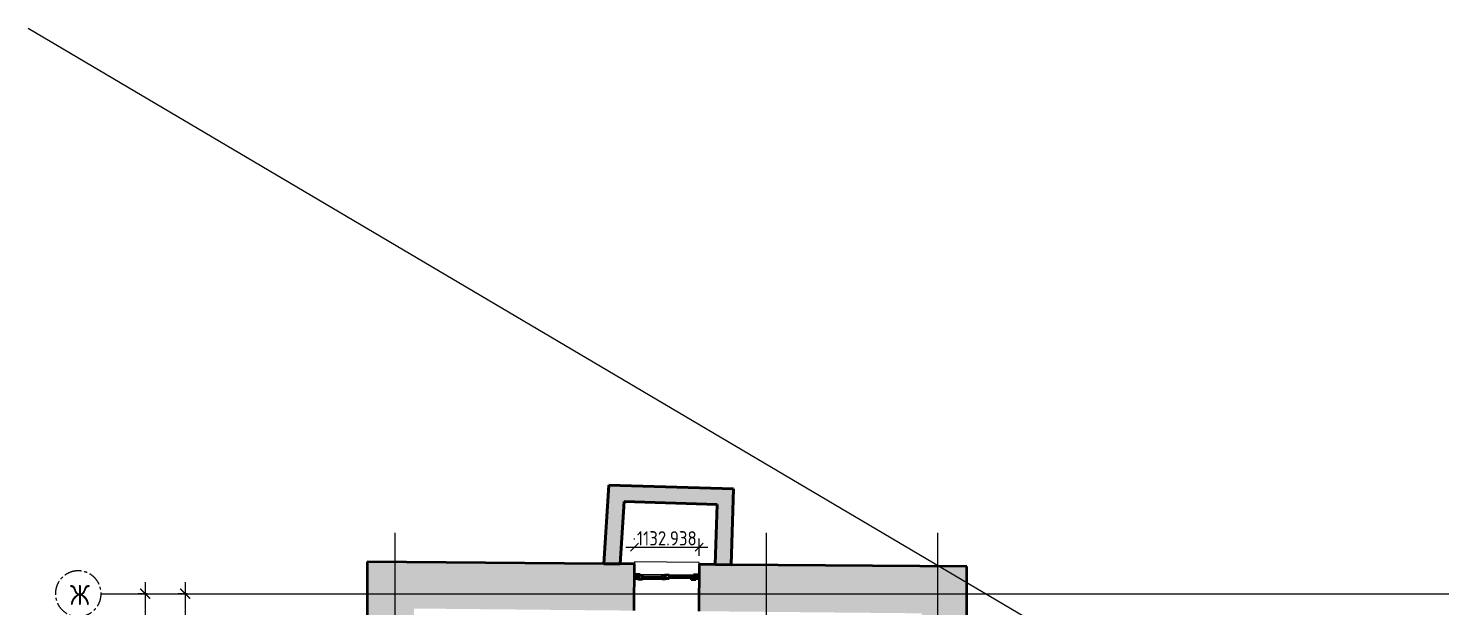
# Model space of a CAD drawing. Header units: millimetres. Extents: x 749182 to 2267578, y 70462 to 311449.
# Drawn here: x 1940491 to 1965217, y 193839 to 203966 of the extents above; entities that cross this region are included whole.
import ezdxf

# ---------------------------------------------------------------- set-up
doc = ezdxf.new("R2010")
doc.units = ezdxf.units.MM
doc.linetypes.add('ADSK_Линия сетки', pattern=[25, 20, -2.5, 0, -2.5])
doc.linetypes.add('осеваяX2', pattern=[4, 2.5, -0.5, 0.5, -0.5])
doc.layers.get('Defpoints').update_dxf_attribs({"color": 255})
for name, color, linetype, lineweight in [('_ Окна', 7, 'Continuous', 30), ('Витраж', 7, 'Continuous', 9), ('Окна', 7, 'Continuous', 18), ('Оси', 165, 'осеваяX2', 13), ('Панели витража', 7, 'Continuous', 9), ('Перекрытие', 7, 'Continuous', 18), ('размеры', 7, 'Continuous', 9), ('Размеры КР', 164, 'Continuous', 9), ('Стены', 184, 'Continuous', 40), ('Стены наружные', 7, 'Continuous', 18), ('Стены разрез', 7, 'Continuous', 35)]:
    doc.layers.add(name, color=color, linetype=linetype, lineweight=lineweight)
doc.styles.add('GOST Common_1', font='GOST_Common.ttf', dxfattribs={"width": 0.9, "height": 250})
doc.styles.add('М2', font='isocpeui.ttf')
doc.dimstyles.new('ADSK_Основной_2_5_мм', dxfattribs={"dimscale": 304.8, "dimtxt": 251.428749, "dimasz": 0.463911, "dimexe": 0.492126, "dimexo": 0.492126, "dimgap": 0.098425, "dimtad": 1, "dimdec": 3, "dimrnd": 0.001, "dimdsep": 46, "dimtxsty": 'GOST Common_1', "dimblk1": 'OBLIQUE', "dimblk2": 'OBLIQUE', "dimsah": 1, "dimcen": 0.09, "dimdle": 0.492126, "dimazin": 2, "dimtfac": 1, "dimtdec": 4, "dimtix": 1, "dimtmove": 0, "dimatfit": 3, "dimfxl": 0, "dimtvp": 1, "dimtolj": 1, "dimtzin": 0, "dimlwd": 20, "dimlwe": 20, "dimarcsym": 0})
doc.dimstyles.new('SPDS 1_100', dxfattribs={"dimscale": 100, "dimtxt": 2.5, "dimasz": 1.77, "dimexe": 1.25, "dimexo": 0.625, "dimtad": 1, "dimdec": 0, "dimrnd": 0.001, "dimzin": 9, "dimtxsty": 'М2', "dimblk": 'ARCHTICK', "dimcen": 2.5, "dimdle": 2, "dimclrt": 256, "dimadec": 0, "dimazin": 2, "dimtfac": 0.75, "dimtdec": 0, "dimtmove": 1, "dimatfit": 3, "dimfxl": 0, "dimtolj": 1, "dimlwd": 9, "dimlwe": 9, "dimarcsym": 0})

# ---------------------------------------------------------------- blocks, each defined once
blk = doc.blocks.new('Существующие стены подвал - Существующие стены подвал-614279-00 План подвала')
at = {"layer": 'Стены', "true_color": 0xc0c0c0}
h = blk.add_hatch(color=9, dxfattribs=at)
h.paths.add_polyline_path([(-6452, 26869), (-5646, 26869), (-5642, 28610), (-5645, 28610), (-5642, 28865), (-5637, 30542), (-6462, 30542), (-6462, 27322), (-6452, 27322), (-6453, 26869)])
h.paths.add_polyline_path([(3296, 27305), (4114, 27305), (4093, 34337), (3281, 34335), (3286, 32815), (3300, 28515), (2971, 28518), (2951, 27305), (3286, 27305)])
h.paths.add_polyline_path([(-5637, 31587), (-5634, 31587), (-5631, 32981), (-5631, 33008), (-5618, 36709), (-5634, 37250), (-5609, 43097), (-1755, 43060), (-1748, 43877), (-6429, 43914), (-6422, 37807), (-6439, 32895), (-6442, 31792), (-6462, 31792), (-6462, 31587), (-5641, 31587)])
h.paths.add_polyline_path([(3290, 35305), (4091, 35307), (4065, 43832), (-617, 43869), (-623, 43050), (3279, 43013), (3290, 36885), (3292, 36554), (3286, 35348), (3290, 35348), (3290, 35307)])
at = {"layer": 'Стены'}
for p, q in [((-2000, 43879), (-2286, 43882)), ((-57, 43864), (-337, 43866))]:
    blk.add_line(p, q, dxfattribs=at)
at = {"layer": 'Стены разрез'}
for p, q in [((-2286, 43882), (-6429, 43914)), ((-6429, 43914), (-6422, 37807)), ((-1748, 43877), (-2000, 43879)), ((-1755, 43060), (-1748, 43877)), ((-617, 43869), (-623, 43050)), ((-337, 43866), (-617, 43869)), ((4065, 43832), (-57, 43864)), ((4090, 35352), (4065, 43832))]:
    blk.add_line(p, q, dxfattribs=at)
blk = doc.blocks.new('AC_Окно_1Створка - 1131_5х1445h-807733-00 План подвала')
at = {"layer": '_ Окна'}
for p, q in [((-604, 230), (-604, 160)), ((-604, 230), (-569, 230)), ((-604, 160), (-569, 160)), ((-584, 230), (-504, 230)), ((-584, 160), (-584, 230)), ((-544, 160), (-584, 160)), ((-544, 140), (-544, 210)), ((-544, 210), (-464, 210)), ((-464, 140), (-544, 140)), ((-504, 230), (-504, 210)), ((-464, 210), (-464, 140)), ((-464, 175), (388, 175)), ((388, 210), (388, 140)), ((468, 210), (388, 210)), ((388, 140), (468, 140)), ((428, 230), (428, 210)), ((508, 230), (428, 230)), ((468, 140), (468, 210)), ((508, 160), (468, 160)), ((528, 230), (493, 230)), ((528, 160), (493, 160)), ((508, 160), (508, 230)), ((528, 230), (528, 160))]:
    blk.add_line(p, q, dxfattribs=at)
at = {"layer": 'Окна'}
for p, q in [((528, 444), (-604, 444)), ((-604, 444), (-604, 409)), ((528, 409), (528, 444)), ((-604, 230), (528, 230))]:
    blk.add_line(p, q, dxfattribs=at)
blk = doc.blocks.new('Витраж-тент со смещением вовне - 60мм 11 сдвиг-1466977-00 План подвала')
at = {"layer": '_ Окна', "color": 5, "linetype": 'Continuous', "true_color": 0x0000ff}
for p, q in [((-239, 25), (-239, -45)), ((-239, 25), (-179, 25)), ((-239, -45), (-239, 25)), ((-179, 25), (-179, -45)), ((239, 25), (179, 25)), ((179, 25), (179, -45)), ((239, -45), (239, 25)), ((239, -45), (239, 25)), ((-179, -45), (-239, -45)), ((-179, -10), (179, -10)), ((179, -45), (239, -45))]:
    blk.add_line(p, q, dxfattribs=at)
at = {"layer": 'Окна', "color": 5, "linetype": 'Continuous', "true_color": 0x0000ff}
for p, q in [((179, 25), (-179, 25)), ((-179, -45), (179, -45))]:
    blk.add_line(p, q, dxfattribs=at)
blk = doc.blocks.new('Прямоугольный импост - 70х20_56мм-1423655-00 План подвала')
at = {"layer": 'Витраж', "lineweight": 30}
for p, q in [((-76, 35), (0, 35)), ((-76, -35), (-76, 35)), ((0, 35), (0, -35)), ((0, -35), (-76, -35))]:
    blk.add_line(p, q, dxfattribs=at)
blk = doc.blocks.new('Прямоугольный импост - 70х20_56мм-1423656-00 План подвала')
at = {"layer": 'Витраж', "lineweight": 30}
for p, q in [((0, 35), (-76, 35)), ((-76, 35), (-76, -35)), ((0, -35), (0, 35)), ((-76, -35), (0, -35))]:
    blk.add_line(p, q, dxfattribs=at)
blk = doc.blocks.new('Системная панель - _AR_Стекло_40мм_привязка по центру-1423731-00 План подвала')
at = {"layer": 'Панели витража', "lineweight": 30}
for p, q in [((228, 20), (-228, 20)), ((-228, 20), (-228, -20)), ((228, -20), (228, 20)), ((-228, -20), (228, -20))]:
    blk.add_line(p, q, dxfattribs=at)
blk = doc.blocks.new('Прямоугольный импост - 70х76мм-1423653-00 План подвала')
at = {"layer": 'Витраж', "lineweight": 30}
for p, q in [((-38, 35), (38, 35)), ((-38, -35), (-38, 35)), ((38, 35), (38, -35)), ((38, -35), (-38, -35))]:
    blk.add_line(p, q, dxfattribs=at)
blk = doc.blocks.new('Ось сетки - Круг_Ø8 мм-6577-00 План подвала')
at = {"layer": 'Оси', "lineweight": 20}
for start, end in [(360, 180), (180, 360)]:
    blk.add_arc((0, 0), 4, start, end, dxfattribs=at)
blk = doc.blocks.new('_Oblique')
at = {"color": 0, "linetype": 'ByBlock', "lineweight": -2}
blk.add_line((-0.5, -0.5), (0.5, 0.5), dxfattribs=at)
blk = doc.blocks.new('*D1568')
at = {"layer": 'Defpoints', "color": 0, "lineweight": 20, "transparency": 16777216}
for p in [(1951103, 194865), (1952236, 194882), (1952236, 194580)]:
    blk.add_point(p, dxfattribs=at)
at = {"layer": 'размеры', "color": 0, "lineweight": 20, "transparency": 16777216}
for p, q in [((1950953, 194882), (1952386, 194882)), ((1951103, 195015), (1951103, 195032)), ((1952236, 194730), (1952236, 195032))]:
    blk.add_line(p, q, dxfattribs=at)
at = {"layer": 'размеры', "color": 0, "lineweight": 20, "transparency": 16777216, "xscale": 141.4, "yscale": 141.4, "zscale": 141.4, "rotation": 180}
blk.add_blockref('_Oblique', (1951103, 194882), dxfattribs=at)
at = {"layer": 'размеры', "color": 0, "lineweight": 20, "transparency": 16777216, "xscale": 141.4, "yscale": 141.4, "zscale": 141.4}
blk.add_blockref('_Oblique', (1952236, 194882), dxfattribs=at)
at = {"layer": 'размеры', "color": 0, "lineweight": 20, "transparency": 16777216, "insert": (1951670, 195037), "char_height": 250, "width": 925.6, "attachment_point": 5, "style": 'GOST Common_1'}
blk.add_mtext('\\A1;1132.938', dxfattribs=at)
blk = doc.blocks.new('_ArchTick')
at = {"color": 0, "linetype": 'ByBlock', "const_width": 0.15}
blk.add_lwpolyline([(-0.5, -0.5), (0.5, 0.5)], dxfattribs=at)
blk = doc.blocks.new('*D1580')
at = {"layer": 'Defpoints', "color": 0, "lineweight": 20, "transparency": 16777216}
for p in [(1943338, 194068), (1943238, 187568), (1943338, 187568)]:
    blk.add_point(p, dxfattribs=at)
at = {"layer": 'размеры', "color": 0, "lineweight": 9, "transparency": 16777216}
for p, q in [((1943238, 194268), (1943238, 187368)), ((1943275, 194068), (1943113, 194068)), ((1943275, 187568), (1943113, 187568))]:
    blk.add_line(p, q, dxfattribs=at)
at = {"layer": 'размеры', "color": 0, "lineweight": 9, "transparency": 16777216, "xscale": 177, "yscale": 177, "zscale": 177}
for p, rotation in [((1943238, 194068), 90), ((1943238, 187568), 270)]:
    blk.add_blockref('_ArchTick', p, dxfattribs=dict(at, rotation=rotation))
at = {"layer": 'размеры', "lineweight": 20, "transparency": 16777216, "insert": (1943050, 190818), "char_height": 250, "width": 248.31, "attachment_point": 5, "rotation": 90, "style": 'М2'}
blk.add_mtext('\\A1;6500', dxfattribs=at)
blk = doc.blocks.new('*D1585')
at = {"layer": 'Defpoints', "color": 0, "lineweight": 20, "transparency": 16777216}
for p in [(1942638, 194068), (1942538, 159318), (1942638, 159318)]:
    blk.add_point(p, dxfattribs=at)
at = {"layer": 'размеры', "color": 0, "lineweight": 9, "transparency": 16777216}
for p, q in [((1942538, 194268), (1942538, 159118)), ((1942575, 194068), (1942413, 194068)), ((1942575, 159318), (1942413, 159318))]:
    blk.add_line(p, q, dxfattribs=at)
at = {"layer": 'размеры', "color": 0, "lineweight": 9, "transparency": 16777216, "xscale": 177, "yscale": 177, "zscale": 177}
for p, rotation in [((1942538, 194068), 90), ((1942538, 159318), 270)]:
    blk.add_blockref('_ArchTick', p, dxfattribs=dict(at, rotation=rotation))
at = {"layer": 'размеры', "lineweight": 20, "transparency": 16777216, "insert": (1942349, 176693), "char_height": 250, "width": 318.77, "attachment_point": 5, "rotation": 90, "style": 'М2'}
blk.add_mtext('\\A1;34750', dxfattribs=at)

msp = doc.modelspace()

# ---------------------------------------------------------------- hatches: boundary and pattern name
at = {"layer": 'Стены наружные', "linetype": 'Continuous', "true_color": 0xc0c0c0}
for points in [[(1950852.7683, 194590.7373), (1950938.8044, 195960.8632), (1950653.8095, 195969.8837), (1950567.3471, 194592.9689)], [(1952828.9073, 195620.8981), (1952837.7297, 195900.759), (1950938.8044, 195960.8632), (1950921.2481, 195681.2786), (1952795.9533, 195621.9411)], [(1952795.9533, 194575.5445), (1952828.9073, 195620.8981), (1952549.0474, 195629.7561), (1952515.8832, 194577.7343), (1952549.0474, 194577.475)]]:
    msp.add_hatch(color=9, dxfattribs=at).paths.add_polyline_path(points)

# ---------------------------------------------------------------- linework, layer by layer
at = {"layer": 'Оси', "linetype": 'ADSK_Линия сетки'}
for p, q in [((1946913.1034, 154741.5512), (1946913.1034, 195133.15)), ((1953413.1034, 154741.5512), (1953413.1034, 195133.15)), ((1956413.1034, 154741.5512), (1956413.1034, 195133.15)), ((1941766.9683, 194068.0858), (2009994.9113, 194068.0858))]:
    msp.add_line(p, q, dxfattribs=at)
at = {"layer": 'Перекрытие'}
for p, q in [((1950852.9694, 194593.9399), (1951104.981, 194591.5669)), ((1952236.4323, 194580.9132), (1952515.9005, 194578.2817))]:
    msp.add_line(p, q, dxfattribs=at)
at = {"layer": 'Размеры КР', "lineweight": 20}
msp.add_line((1940491.3817, 203966.018), (2020858.1514, 156525.0452), dxfattribs=at)
at = {"layer": 'Стены наружные', "linetype": 'Continuous', "lineweight": 40}
for p, q in [((1950653.8095, 195969.8837), (1950567.3471, 194592.9689)), ((1952837.7297, 195900.759), (1950653.8095, 195969.8837)), ((1952795.9533, 194575.5445), (1952837.7297, 195900.759)), ((1950852.7683, 194590.7373), (1950921.2481, 195681.2786)), ((1950921.2481, 195681.2786), (1952549.0474, 195629.7561)), ((1952549.0474, 195629.7561), (1952515.8832, 194577.7343))]:
    msp.add_line(p, q, dxfattribs=at)

# ---------------------------------------------------------------- block references
at = {"layer": '_ Окна', "color": 5, "linetype": 'Continuous', "true_color": 0x0000ff}
msp.add_blockref('Витраж-тент со смещением вовне - 60мм 11 сдвиг-1466977-00 План подвала', (1951407.4866, 194365.4247), dxfattribs=at)
at = {"layer": 'Витраж', "rotation": 180}
msp.add_blockref('Прямоугольный импост - 70х20_56мм-1423656-00 План подвала', (1951103.4866, 194365.4247), dxfattribs=at)
at = {"layer": 'Витраж', "extrusion": (0, 0, -1), "rotation": 180}
for name, p in [('Прямоугольный импост - 70х76мм-1423653-00 План подвала', (-1951673.4866, 194365.4247)), ('Прямоугольный импост - 70х20_56мм-1423655-00 План подвала', (-1952243.4866, 194365.4247))]:
    msp.add_blockref(name, p, dxfattribs=at)
at = {"layer": 'Окна', "rotation": 359.5520430925584}
msp.add_blockref('AC_Окно_1Створка - 1131_5х1445h-807733-00 План подвала', (1951705.5926, 194175.0054), dxfattribs=at)
at = {"layer": 'Оси', "lineweight": 20, "xscale": 99.99999999999993, "yscale": 99.99999999999993, "zscale": 99.99999999999993, "rotation": 269.9999999999994}
msp.add_blockref('Ось сетки - Круг_Ø8 мм-6577-00 План подвала', (1941366.9683, 194068.0858), dxfattribs=at)
at = {"layer": 'Панели витража'}
msp.add_blockref('Системная панель - _AR_Стекло_40мм_привязка по центру-1423731-00 План подвала', (1951939.4866, 194365.4247), dxfattribs=at)
at = {"layer": 'Стены'}
msp.add_blockref('Существующие стены подвал - Существующие стены подвал-614279-00 План подвала', (1952853.1931, 150711.2975), dxfattribs=at)

# ---------------------------------------------------------------- texts
at = {"layer": 'Оси', "insert": (1941220.7954, 194220.6727), "char_height": 350, "width": 389.620125, "attachment_point": 1, "style": 'М2'}
msp.add_mtext('\\fGOST Common|b0|i0|c204|p34|;\\W.9;Ж', dxfattribs=at)

# ---------------------------------------------------------------- dimensions: what is measured, and where the dimension line sits
at = {"layer": 'размеры', "lineweight": 20}
dim = msp.add_linear_dim(base=(1952236.4245, 194882.0111), p1=(1951103.4866, 194865.4247), p2=(1952236.4245, 194579.9192), dimstyle='ADSK_Основной_2_5_мм', override={"dimpost": '<>', "dimfxl": 1168.358592}, dxfattribs=at)
dim.commit()
dim.dimension.update_dxf_attribs({"geometry": '*D1568', "text_midpoint": (1951669.9556, 195037.0111)})
for base, p1, p2, picture, middle in [((1942537.9836, 159318.0858), (1942637.9685, 194068.0858), (1942637.9685, 159318.0858), '*D1585', (1942348.8738, 176693.0858)), ((1943237.9836, 187568.0858), (1943337.9685, 194068.0858), (1943337.9685, 187568.0858), '*D1580', (1943050.4836, 190818.0858))]:
    dim = msp.add_linear_dim(base=base, p1=p1, p2=p2, angle=90, dimstyle='SPDS 1_100', dxfattribs=at)
    dim.commit()
    dim.dimension.update_dxf_attribs({"geometry": picture, "text_midpoint": middle})

doc.saveas('drawing.dxf')
